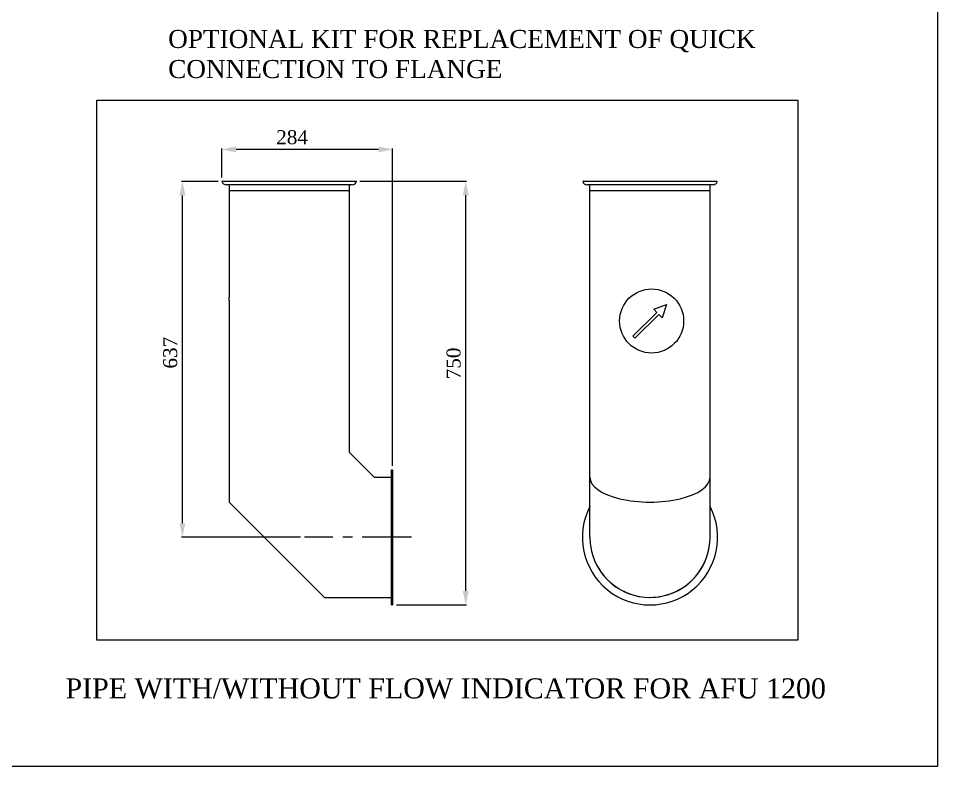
# Model space of a CAD drawing. Header units: millimetres. Extents: x 789 to 3710, y 100 to 2803.
# Drawn here: x 2180 to 3710, y 100 to 1345 of the extents above; entities that cross this region are included whole.
import ezdxf
from ezdxf.enums import TextEntityAlignment as Align

# ---------------------------------------------------------------- set-up
doc = ezdxf.new("R2010")
doc.units = ezdxf.units.MM
doc.header["$LTSCALE"] = 217.8
doc.header["$PDMODE"] = 3
doc.header["$PDSIZE"] = 8
doc.linetypes.add('CENTER', pattern=[0.6, 0.375, -0.075, 0.075, -0.075])
doc.layers.get('0').update_dxf_attribs({"linetype": 'CONTINUOUS'})
doc.layers.get('Defpoints').update_dxf_attribs({"linetype": 'CONTINUOUS'})
doc.layers.add('DEFAULT_1', color=7, linetype='CENTER')
doc.styles.get("Standard").update_dxf_attribs({"font": 'times.ttf'})
doc.dimstyles.new('DIMSTYLE_1', dxfattribs={"dimtxt": 23.333333, "dimasz": 23.333333, "dimexe": 1.5, "dimexo": 1, "dimgap": 0.875, "dimtad": 1, "dimdec": 0, "dimdsep": 46, "dimtxsty": 'Standard', "dimblk": '_FILLED', "dimblk1": '_FILLED', "dimblk2": '_FILLED', "dimcen": 0.09, "dimazin": 2, "dimtp": 0.01, "dimtm": 0.01, "dimtfac": 1, "dimtdec": 0, "dimtofl": 0, "dimtmove": 0, "dimatfit": 3, "dimldrblk": '_FILLED', "dimfxl": 0, "dimtolj": 1, "dimarcsym": 0})

# ---------------------------------------------------------------- blocks, each defined once
blk = doc.blocks.new('_FILLED')
at = {"color": 0, "linetype": 'ByBlock'}
blk.add_solid([(0, 0), (-1, 0.214), (-1, -0.214)], dxfattribs=at)
blk = doc.blocks.new('*D112')
at = {"color": 0, "linetype": 'Continuous', "lineweight": -2}
for p, q in [((2512.1, 1073.9), (2451.3, 1073.9)), ((2452.8, 504.9), (2452.8, 1050.5)), ((2649.2, 481.6), (2451.3, 481.6))]:
    blk.add_line(p, q, dxfattribs=at)
at = {"layer": 'Defpoints', "color": 0}
for p in [(2452.8, 1073.9), (2513.1, 1073.9), (2650.2, 481.6)]:
    blk.add_point(p, dxfattribs=at)
at = {"color": 0, "linetype": 'ByBlock', "lineweight": -2, "xscale": 23.3333333333, "yscale": 23.3333333333, "zscale": 23.3333333333}
for p, rotation in [((2452.8, 1073.9), 90), ((2452.8, 481.6), 270)]:
    blk.add_blockref('_FILLED', p, dxfattribs=dict(at, rotation=rotation))
at = {"color": 0, "insert": (2420.8, 788.8), "char_height": 23.333, "attachment_point": 2, "rotation": 90, "line_spacing_factor": 0.9}
blk.add_mtext('\\A1;\\A1;637', dxfattribs=at)
blk = doc.blocks.new('*D113')
at = {"color": 0, "linetype": 'Continuous', "lineweight": -2}
for p, q in [((2518.7, 1080.5), (2518.7, 1128.6)), ((2779.3, 1127.1), (2542.1, 1127.1)), ((2802.6, 600.7), (2802.6, 1128.6))]:
    blk.add_line(p, q, dxfattribs=at)
at = {"layer": 'Defpoints', "color": 0}
for p in [(2518.7, 1127.1), (2518.7, 1079.5), (2802.6, 599.7)]:
    blk.add_point(p, dxfattribs=at)
at = {"color": 0, "linetype": 'ByBlock', "lineweight": -2, "xscale": 23.3333333333, "yscale": 23.3333333333, "zscale": 23.3333333333, "rotation": 180}
blk.add_blockref('_FILLED', (2518.7, 1127.1), dxfattribs=at)
at = {"color": 0, "linetype": 'ByBlock', "lineweight": -2, "xscale": 23.3333333333, "yscale": 23.3333333333, "zscale": 23.3333333333}
blk.add_blockref('_FILLED', (2802.6, 1127.1), dxfattribs=at)
at = {"color": 0, "insert": (2635.4, 1159.1), "char_height": 23.33, "attachment_point": 2, "line_spacing_factor": 0.9}
blk.add_mtext('\\A1;284', dxfattribs=at)
blk = doc.blocks.new('*D114')
at = {"color": 0, "linetype": 'Continuous', "lineweight": -2}
for p, q in [((2748.2, 1074), (2926, 1074)), ((2924.5, 392.4), (2924.5, 1050.7)), ((2809.3, 369.1), (2926, 369.1))]:
    blk.add_line(p, q, dxfattribs=at)
at = {"layer": 'Defpoints', "color": 0}
for p in [(2747.2, 1074), (2924.5, 1074), (2808.3, 369.1)]:
    blk.add_point(p, dxfattribs=at)
at = {"color": 0, "linetype": 'ByBlock', "lineweight": -2, "xscale": 23.3333333333, "yscale": 23.3333333333, "zscale": 23.3333333333}
for p, rotation in [((2924.5, 1074), 90), ((2924.5, 369.1), 270)]:
    blk.add_blockref('_FILLED', p, dxfattribs=dict(at, rotation=rotation))
at = {"color": 0, "insert": (2892.5, 770.9), "char_height": 23.333, "attachment_point": 2, "rotation": 90, "line_spacing_factor": 0.9}
blk.add_mtext('\\A1;\\A1;750', dxfattribs=at)
blk = doc.blocks.new('ARROW_4_BL2', base_point=(3267.7, 712.3))
at = {"color": 7, "linetype": 'Continuous'}
for p, q in [((3274.6, 732.5), (3295.9, 740.4)), ((3295.9, 740.4), (3288.6, 718.2)), ((3239.5, 687.5), (3279.9, 727.1)), ((3242.8, 684.2), (3283.2, 723.7)), ((3279.9, 727.1), (3274.6, 732.5)), ((3283.2, 723.7), (3288.6, 718.2)), ((3239.5, 687.5), (3242.8, 684.2))]:
    blk.add_line(p, q, dxfattribs=at)

msp = doc.modelspace()

# ---------------------------------------------------------------- linework, layer by layer
msp.add_line((3710.0363, 2802.6551), (3710.0363, 100))
at = {"color": 0, "linetype": 'Continuous'}
for p, q in [((2519.7222, 1074.0427), (2518.7362, 1073.8761)), ((2742.5404, 1073.8761), (2518.7362, 1073.8761)), ((2519.7222, 1074.0427), (2741.5544, 1074.0427)), ((2741.5544, 1074.0427), (2742.5404, 1073.8761)), ((3120.2908, 1074.0427), (3119.3048, 1073.8761)), ((3343.109, 1073.8761), (3119.3048, 1073.8761)), ((3120.2908, 1074.0427), (3342.123, 1074.0427)), ((3342.123, 1074.0427), (3343.109, 1073.8761)), ((2735.6383, 1068.0427), (2525.6383, 1068.0427)), ((2530.6383, 1068.0427), (2530.6383, 880.9427)), ((2730.6383, 1058.0427), (2530.6383, 1058.0427)), ((2730.6383, 1068.0427), (2730.6383, 623.0055)), ((3336.2069, 1068.0427), (3126.2069, 1068.0427)), ((3131.2069, 481.5587), (3131.2069, 1068.0427)), ((3331.2069, 1058.0427), (3131.2069, 1058.0427)), ((3331.2069, 481.5587), (3331.2069, 1068.0427)), ((2530.6393, 880.9178), (2530.6383, 880.9427)), ((2530.6383, 880.9427), (2530.6413, 880.844)), ((2530.6383, 880.9427), (2530.6389, 880.918)), ((2530.654, 875.7421), (2530.6383, 875.1427)), ((2530.6413, 875.2416), (2530.6383, 875.1427)), ((2530.6383, 875.1427), (2530.6383, 540.1627)), ((2530.6411, 880.8439), (2530.6445, 880.7219)), ((2530.6445, 880.7219), (2530.6488, 880.5539)), ((2772.085, 581.5586), (2730.6382, 623.0054)), ((2772.0851, 581.5587), (2800.6424, 581.5587)), ((2800.6424, 594.0587), (2802.6424, 594.0587)), ((2800.6424, 369.0587), (2800.6424, 594.0587)), ((2802.6424, 594.0587), (2802.6424, 369.0587)), ((2689.2423, 381.5587), (2530.6383, 540.1627)), ((2689.2424, 381.5587), (2800.6424, 381.5587)), ((2800.6424, 369.0587), (2802.6424, 369.0587)), ((3710.0363, 100), (789.4645, 100))]:
    msp.add_line(p, q, dxfattribs=at)
msp.add_lwpolyline([(2310.604, 1208.8636), (3477.5814, 1208.8636), (3477.5814, 310.3283), (2310.604, 310.3283)], close=True)
msp.add_circle((3233.931, 841.5596), 53.3333, dxfattribs=at)
for centre, radius, start, end in [((2525.6383, 1075.0427), 7, 189.5940682, 270), ((2735.6383, 1075.0427), 7, 270, 350.4059318), ((3126.2069, 1075.0427), 7, 189.5940682, 270), ((3336.2069, 1075.0427), 7, 270, 350.4059318), ((2519.2868, 880.5399), 11.3587, 1.5328234, 1.906334), ((2436.4251, 878.1837), 94.2536, 1.3129106, 1.4410016), ((3231.2069, 481.5587), 112.5, 152.7617716, 27.2378742), ((3231.2069, 481.5587), 100, 187.941951, 358.3966448)]:
    msp.add_arc(centre, radius, start, end, dxfattribs=at)
for centre, major_axis, ratio, start_param, end_param in [((3231.2069, 581.5841), (100, 0), 0.414213562, -3.141592654, 0), ((3231.2069, 481.5587), (100, 0), 1, -3.141592654, -3.002981782), ((3231.2069, 481.5587), (0, 100), 1, -3.139701193, -1.598744161), ((3231.2069, 481.5587), (100, 0), 1, -0.027947834, 0), ((3231.2069, 481.5587), (0, 100), 1, 1.709407199, 3.141593055), ((3231.2069, 481.5587), (100, 0), 1, 4.712389382, 4.714280441)]:
    msp.add_ellipse(centre, major_axis=major_axis, ratio=ratio, start_param=start_param, end_param=end_param, dxfattribs=at)
for points, knots in [([(2530.6383, 875.1427), (2530.6027, 874.8618), (2530.7233, 877.0731), (2530.6804, 877.3592), (2530.6804, 878.0427)], [0, 0, 0, 0, 0.292945274, 1, 1, 1, 1]), ([(2530.6421, 878.0427), (2530.6421, 878.3534), (2530.6999, 879.2865), (2530.6585, 880.2208), (2530.6415, 880.8438)], [0, 0, 0, 0, 0.332654441, 1, 1, 1, 1])]:
    msp.add_open_spline(points, degree=3, knots=knots, dxfattribs=at)
at = {"layer": 'DEFAULT_1', "color": 0, "linetype": 'CENTER'}
msp.add_line((2833.9757, 481.5587), (2655.909, 481.5587), dxfattribs=at)

# ---------------------------------------------------------------- block references
at = {"color": 0, "linetype": 'Continuous'}
msp.add_blockref('ARROW_4_BL2', (3230.6288, 841.0566), dxfattribs=at)

# ---------------------------------------------------------------- texts
at = {"color": 0, "linetype": 'Continuous', "width": 1.013091}
msp.add_text('PIPE WITH/WITHOUT FLOW INDICATOR FOR AFU 1200', height=33.333333, dxfattribs=at).set_placement((2258.1893, 213.5335), (3524.0778, 213.5335), align=Align.FIT)
at = {"insert": (2429.1456, 1325.8642), "char_height": 30, "width": 1478.20149, "attachment_point": 1}
msp.add_mtext('OPTIONAL KIT FOR REPLACEMENT OF QUICK\\PCONNECTION TO FLANGE', dxfattribs=at)

# ---------------------------------------------------------------- dimensions: what is measured, and where the dimension line sits
at = {"color": 0, "linetype": 'Continuous'}
dim = msp.add_linear_dim(base=(2518.7362, 1127.1116), p1=(2802.6424, 599.7254), p2=(2518.7362, 1079.5427), angle=180, dimstyle='DIMSTYLE_1', dxfattribs=at)
dim.commit()
dim.dimension.update_dxf_attribs({"geometry": '*D113', "text_midpoint": (2635.3643, 1127.1116), "dimtype": 160})
for base, p1, p2, text, picture, middle in [((2452.8245, 1073.8761), (2650.2424, 481.5587), (2513.0695, 1073.8761), '\\A1;637', '*D112', (2452.8245, 788.8481)), ((2924.5309, 1074.0427), (2808.309, 369.0587), (2747.221, 1074.0427), '\\A1;750', '*D114', (2924.5309, 770.8695))]:
    dim = msp.add_linear_dim(base=base, p1=p1, p2=p2, angle=90, text=text, dimstyle='DIMSTYLE_1', override={"dimtxsty": 'Standard'}, dxfattribs=at)
    dim.commit()
    dim.dimension.update_dxf_attribs({"geometry": picture, "text_midpoint": middle, "dimtype": 160})

doc.saveas('drawing.dxf')
